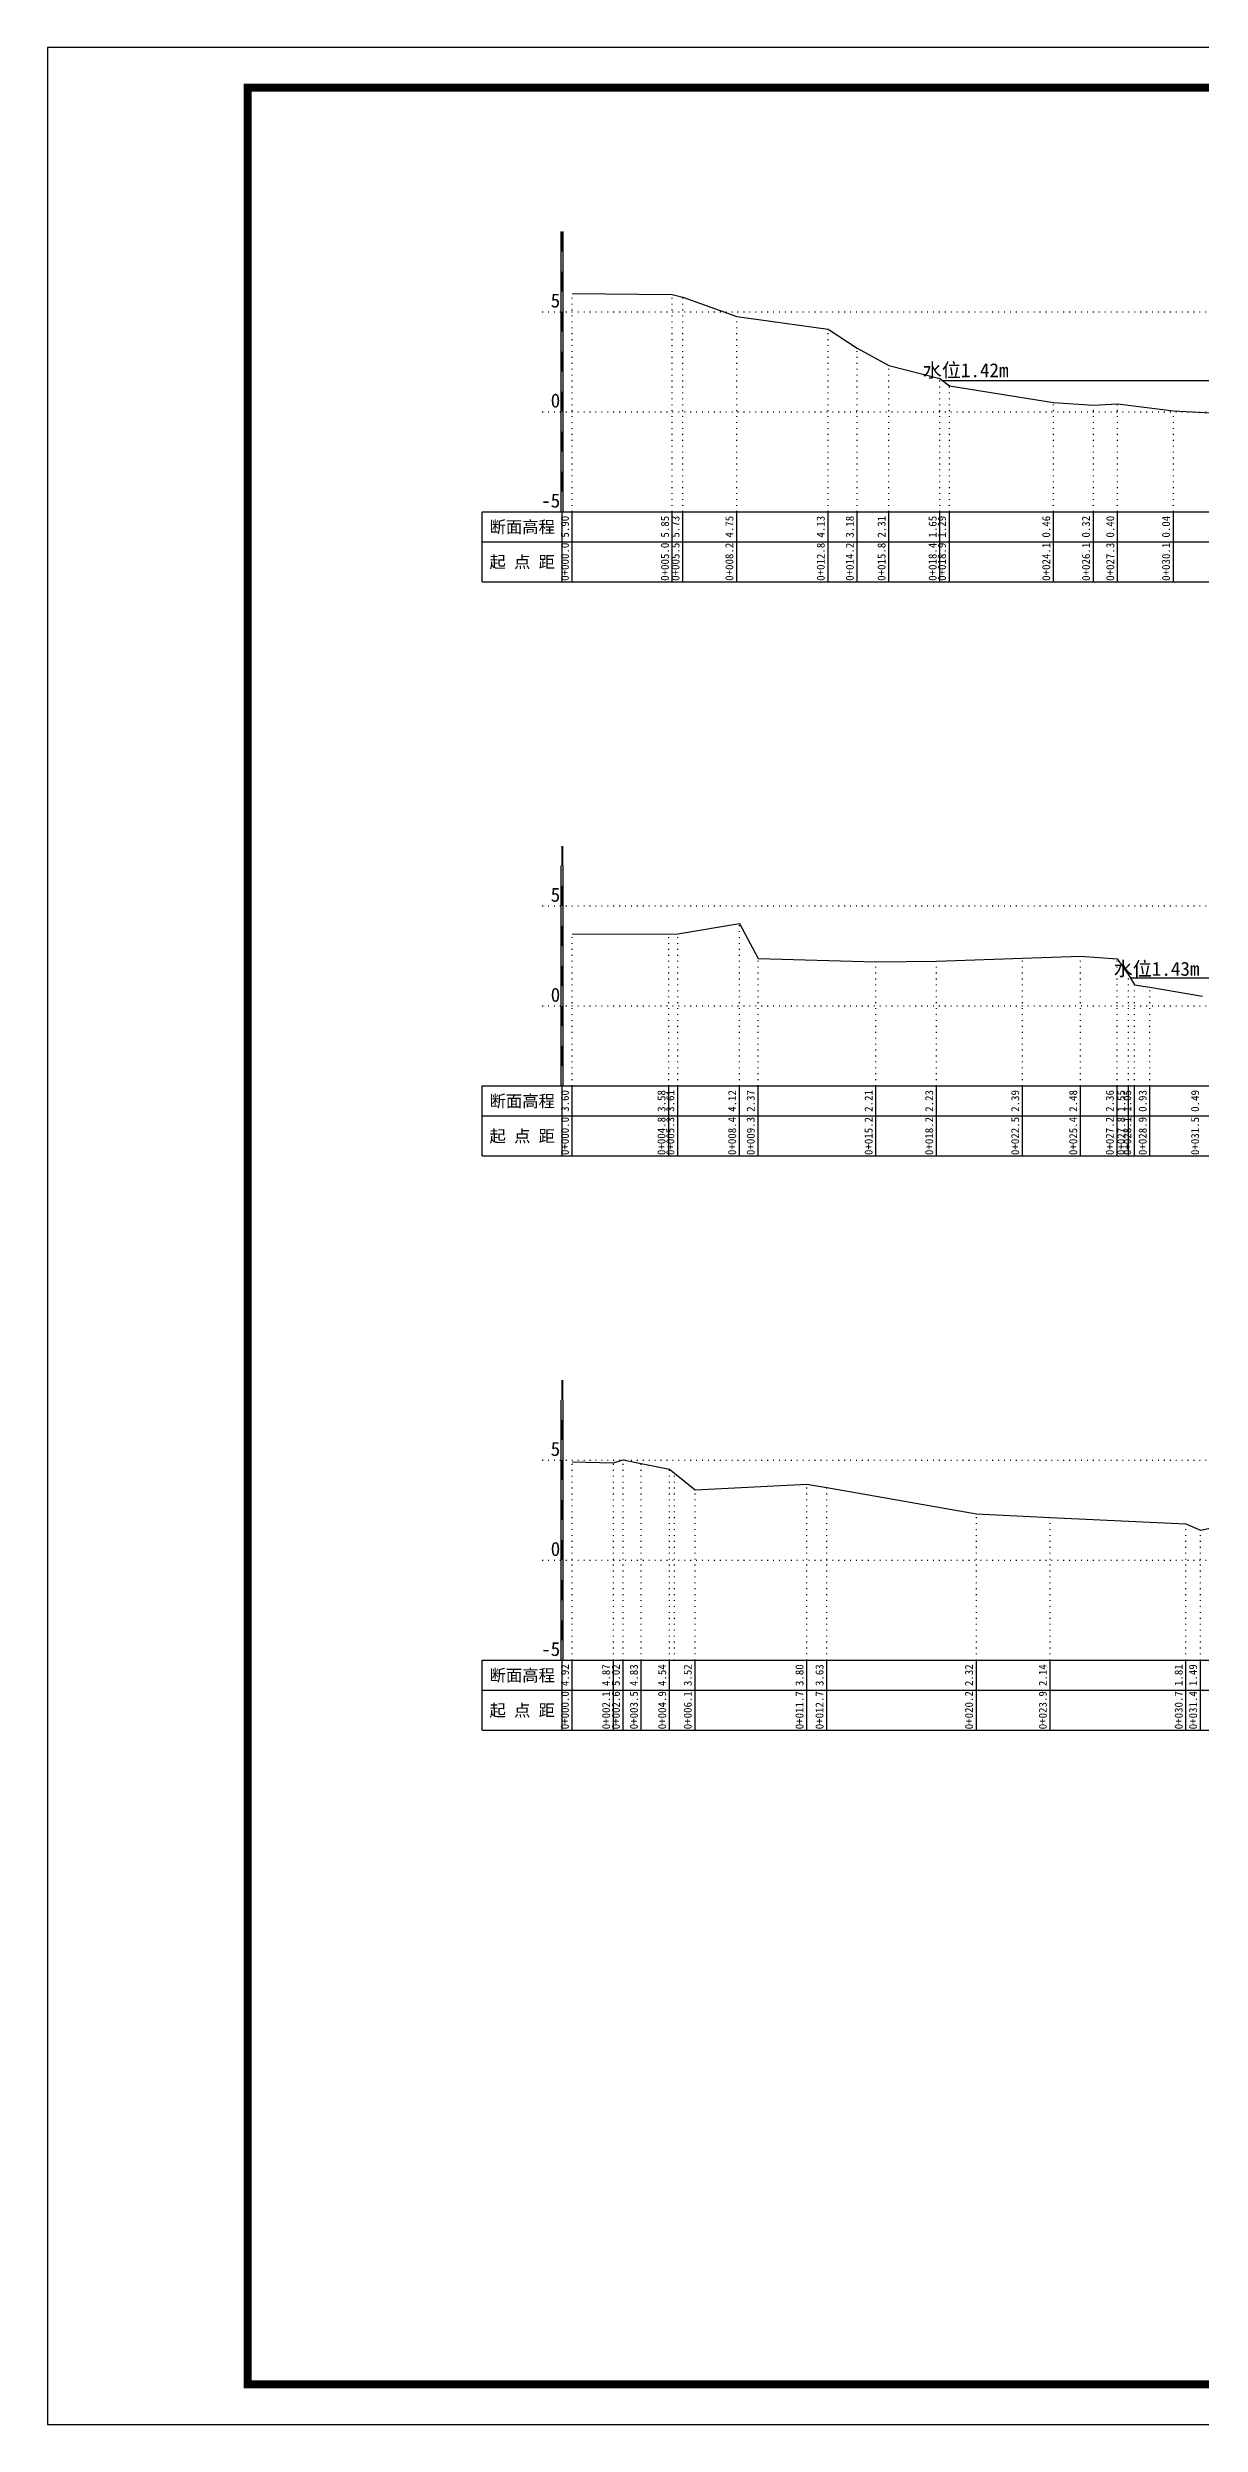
# Model space of a CAD drawing. Header units: millimetres. Extents: x 519117 to 521788, y 3371934 to 3372232.
# Drawn here: x 520917.9 to 521062, y 3371934.5 to 3372231.5 of the extents above; entities that cross this region are included whole.
import ezdxf
from ezdxf.enums import TextEntityAlignment as Align

# ---------------------------------------------------------------- set-up
doc = ezdxf.new("R2010")
doc.units = ezdxf.units.MM
doc.header["$LTSCALE"] = 0.4
doc.header["$MEASUREMENT"] = 0
doc.linetypes.add('X4', pattern=[1.6, 0, -1.6])
for name, color, linetype in [('DMX', 1, 'Continuous'), ('zdm1', 5, 'Continuous'), ('ZDMT5', 3, 'Continuous'), ('图层1', 4, 'Continuous'), ('图框', 7, 'Continuous')]:
    doc.layers.add(name, color=color, linetype=linetype)
doc.styles.add('HDM', font='仿宋_GB2312.ttf')

msp = doc.modelspace()

# ---------------------------------------------------------------- linework, layer by layer
at = {"layer": 'DMX', "linetype": 'Continuous', "flags": 128}
for points in [[(520983.49, 3372200.74), (520995.99, 3372200.62), (520997.32, 3372200.32), (521004.04, 3372197.87), (521015.47, 3372196.32), (521019.09, 3372193.94), (521023.07, 3372191.77), (521029.44, 3372190.12), (521030.62, 3372189.22), (521043.64, 3372187.14), (521048.62, 3372186.79), (521051.64, 3372186.99), (521058.62, 3372186.09), (521070.87, 3372185.42)], [(520983.49, 3372120.74), (520995.57, 3372120.69), (520996.67, 3372120.77), (521004.39, 3372122.04), (521006.72, 3372117.67), (521021.44, 3372117.27), (521029.02, 3372117.32), (521039.77, 3372117.72), (521047.02, 3372117.94), (521051.59, 3372117.64), (521053.02, 3372115.62), (521053.77, 3372114.37), (521055.69, 3372114.07), (521062.24, 3372112.97)], [(520983.49, 3372054.79), (520988.64, 3372054.67), (520989.87, 3372055.04), (520992.12, 3372054.57), (520995.64, 3372053.84), (520996.27, 3372053.34), (520998.84, 3372051.29), (521012.82, 3372051.99), (521015.32, 3372051.57), (521033.99, 3372048.29), (521043.22, 3372047.84), (521060.19, 3372047.02), (521061.99, 3372046.22), (521063.42, 3372046.52)]]:
    msp.add_lwpolyline(points, dxfattribs=at)
at = {"layer": 'zdm1', "linetype": 'Continuous'}
for p, q in [((520982.12, 3372173.49), (520982.12, 3372208.49)), ((520982.37, 3372173.49), (520982.37, 3372208.49)), ((520972.24, 3372164.74), (520972.24, 3372173.49)), ((520972.24, 3372173.49), (520983.49, 3372173.49)), ((520982.24, 3372164.74), (520982.24, 3372173.49)), ((520983.49, 3372173.49), (521254.17, 3372173.49)), ((520972.24, 3372169.74), (521254.17, 3372169.74)), ((520972.24, 3372164.74), (521254.17, 3372164.74)), ((520982.12, 3372101.74), (520982.12, 3372129.24)), ((520982.37, 3372101.74), (520982.37, 3372129.24)), ((520972.24, 3372092.99), (520972.24, 3372101.74)), ((520972.24, 3372101.74), (520983.49, 3372101.74)), ((520982.24, 3372092.99), (520982.24, 3372101.74)), ((520983.49, 3372101.74), (521247.27, 3372101.74)), ((520972.24, 3372097.99), (521247.27, 3372097.99)), ((520972.24, 3372092.99), (521247.27, 3372092.99)), ((520982.12, 3372029.99), (520982.12, 3372062.49)), ((520982.37, 3372029.99), (520982.37, 3372062.49)), ((520972.24, 3372021.24), (520972.24, 3372029.99)), ((520972.24, 3372029.99), (520983.49, 3372029.99)), ((520982.24, 3372021.24), (520982.24, 3372029.99)), ((520983.49, 3372029.99), (521257.99, 3372029.99)), ((520972.24, 3372026.24), (521257.99, 3372026.24)), ((520972.24, 3372021.24), (521257.99, 3372021.24))]:
    msp.add_line(p, q, dxfattribs=at)
at = {"layer": 'zdm1', "linetype": 'X4'}
for p, q in [((520979.74, 3372198.49), (521256.67, 3372198.49)), ((520979.74, 3372185.99), (521256.67, 3372185.99)), ((520979.74, 3372173.49), (521256.67, 3372173.49)), ((520979.74, 3372124.24), (521249.77, 3372124.24)), ((520979.74, 3372111.74), (521249.77, 3372111.74)), ((520979.74, 3372054.99), (521260.49, 3372054.99)), ((520979.74, 3372042.49), (521260.49, 3372042.49)), ((520979.74, 3372029.99), (521260.49, 3372029.99))]:
    msp.add_line(p, q, dxfattribs=at)
at = {"layer": 'zdm1', "linetype": 'Continuous', "flags": 128}
for points in [[(520982.24, 3372205.99, 0.25, 0.25, 0), (520982.24, 3372208.49, 0.25, 0.25, 0)], [(520982.24, 3372200.99, 0.25, 0.25, 0), (520982.24, 3372203.49, 0.25, 0.25, 0)], [(520982.24, 3372195.99, 0.25, 0.25, 0), (520982.24, 3372198.49, 0.25, 0.25, 0)], [(520982.24, 3372190.99, 0.25, 0.25, 0), (520982.24, 3372193.49, 0.25, 0.25, 0)], [(520982.24, 3372185.99, 0.25, 0.25, 0), (520982.24, 3372188.49, 0.25, 0.25, 0)], [(520982.24, 3372180.99, 0.25, 0.25, 0), (520982.24, 3372183.49, 0.25, 0.25, 0)], [(520982.24, 3372175.99, 0.25, 0.25, 0), (520982.24, 3372178.49, 0.25, 0.25, 0)], [(520982.24, 3372129.24, 0.25, 0.25, 0), (520982.24, 3372131.74, 0.25, 0.25, 0)], [(520982.24, 3372124.24, 0.25, 0.25, 0), (520982.24, 3372126.74, 0.25, 0.25, 0)], [(520982.24, 3372119.24, 0.25, 0.25, 0), (520982.24, 3372121.74, 0.25, 0.25, 0)], [(520982.24, 3372114.24, 0.25, 0.25, 0), (520982.24, 3372116.74, 0.25, 0.25, 0)], [(520982.24, 3372109.24, 0.25, 0.25, 0), (520982.24, 3372111.74, 0.25, 0.25, 0)], [(520982.24, 3372104.24, 0.25, 0.25, 0), (520982.24, 3372106.74, 0.25, 0.25, 0)], [(520982.24, 3372062.49, 0.25, 0.25, 0), (520982.24, 3372064.99, 0.25, 0.25, 0)], [(520982.24, 3372057.49, 0.25, 0.25, 0), (520982.24, 3372059.99, 0.25, 0.25, 0)], [(520982.24, 3372052.49, 0.25, 0.25, 0), (520982.24, 3372054.99, 0.25, 0.25, 0)], [(520982.24, 3372047.49, 0.25, 0.25, 0), (520982.24, 3372049.99, 0.25, 0.25, 0)], [(520982.24, 3372042.49, 0.25, 0.25, 0), (520982.24, 3372044.99, 0.25, 0.25, 0)], [(520982.24, 3372037.49, 0.25, 0.25, 0), (520982.24, 3372039.99, 0.25, 0.25, 0)], [(520982.24, 3372032.49, 0.25, 0.25, 0), (520982.24, 3372034.99, 0.25, 0.25, 0)]]:
    msp.add_lwpolyline(points, format="xyseb", dxfattribs=at)
at = {"layer": 'ZDMT5', "linetype": 'X4'}
for p, q in [((520983.49, 3372173.49), (520983.49, 3372200.74)), ((520995.99, 3372173.49), (520995.99, 3372200.62)), ((520997.32, 3372173.49), (520997.32, 3372200.32)), ((521004.04, 3372173.49), (521004.04, 3372197.87)), ((521015.47, 3372173.49), (521015.47, 3372196.32)), ((521019.09, 3372173.49), (521019.09, 3372193.94)), ((521023.07, 3372173.49), (521023.07, 3372191.77)), ((521029.44, 3372173.49), (521029.44, 3372190.12)), ((521030.62, 3372173.49), (521030.62, 3372189.22)), ((521043.64, 3372173.49), (521043.64, 3372187.14)), ((521048.62, 3372173.49), (521048.62, 3372186.79)), ((521051.64, 3372173.49), (521051.64, 3372186.99)), ((521058.62, 3372173.49), (521058.62, 3372186.09)), ((520983.49, 3372101.74), (520983.49, 3372120.74)), ((520995.57, 3372101.74), (520995.57, 3372120.69)), ((520996.67, 3372101.74), (520996.67, 3372120.77)), ((521004.39, 3372101.74), (521004.39, 3372122.04)), ((521006.72, 3372101.74), (521006.72, 3372117.67)), ((521021.44, 3372101.74), (521021.44, 3372117.27)), ((521029.02, 3372101.74), (521029.02, 3372117.32)), ((521039.77, 3372101.74), (521039.77, 3372117.72)), ((521047.02, 3372101.74), (521047.02, 3372117.94)), ((521051.59, 3372101.74), (521051.59, 3372117.64)), ((521053.02, 3372101.74), (521053.02, 3372115.62)), ((521053.77, 3372101.74), (521053.77, 3372114.37)), ((521055.69, 3372101.74), (521055.69, 3372114.07)), ((520989.87, 3372029.99), (520989.87, 3372055.04)), ((520983.49, 3372029.99), (520983.49, 3372054.79)), ((520988.64, 3372029.99), (520988.64, 3372054.67)), ((520992.12, 3372029.99), (520992.12, 3372054.57)), ((520995.64, 3372029.99), (520995.64, 3372053.84)), ((520996.27, 3372029.99), (520996.27, 3372053.34)), ((521012.82, 3372029.99), (521012.82, 3372051.99)), ((520998.84, 3372029.99), (520998.84, 3372051.29)), ((521015.32, 3372029.99), (521015.32, 3372051.57)), ((521033.99, 3372029.99), (521033.99, 3372048.29)), ((521043.22, 3372029.99), (521043.22, 3372047.84)), ((521060.19, 3372029.99), (521060.19, 3372047.02)), ((521061.99, 3372029.99), (521061.99, 3372046.22))]:
    msp.add_line(p, q, dxfattribs=at)
at = {"layer": 'ZDMT5', "linetype": 'Continuous'}
for p, q in [((520983.49, 3372164.74), (520983.49, 3372173.49)), ((520995.99, 3372164.74), (520995.99, 3372173.49)), ((520997.32, 3372164.74), (520997.32, 3372173.49)), ((521004.04, 3372164.74), (521004.04, 3372173.49)), ((521015.47, 3372164.74), (521015.47, 3372173.49)), ((521019.09, 3372164.74), (521019.09, 3372173.49)), ((521023.07, 3372164.74), (521023.07, 3372173.49)), ((521029.44, 3372164.74), (521029.44, 3372173.49)), ((521030.62, 3372164.74), (521030.62, 3372173.49)), ((521043.64, 3372164.74), (521043.64, 3372173.49)), ((521048.62, 3372164.74), (521048.62, 3372173.49)), ((521051.64, 3372164.74), (521051.64, 3372173.49)), ((521058.62, 3372164.74), (521058.62, 3372173.49)), ((520983.49, 3372092.99), (520983.49, 3372101.74)), ((520995.57, 3372092.99), (520995.57, 3372101.74)), ((520996.67, 3372092.99), (520996.67, 3372101.74)), ((521004.39, 3372092.99), (521004.39, 3372101.74)), ((521006.72, 3372092.99), (521006.72, 3372101.74)), ((521021.44, 3372092.99), (521021.44, 3372101.74)), ((521029.02, 3372092.99), (521029.02, 3372101.74)), ((521039.77, 3372092.99), (521039.77, 3372101.74)), ((521047.02, 3372092.99), (521047.02, 3372101.74)), ((521051.59, 3372092.99), (521051.59, 3372101.74)), ((521053.02, 3372092.99), (521053.02, 3372101.74)), ((521053.77, 3372092.99), (521053.77, 3372101.74)), ((521055.69, 3372092.99), (521055.69, 3372101.74)), ((520983.49, 3372021.24), (520983.49, 3372029.99)), ((520988.64, 3372021.24), (520988.64, 3372029.99)), ((520989.87, 3372021.24), (520989.87, 3372029.99)), ((520992.12, 3372021.24), (520992.12, 3372029.99)), ((520995.64, 3372021.24), (520995.64, 3372029.99)), ((520998.84, 3372021.24), (520998.84, 3372029.99)), ((521012.82, 3372021.24), (521012.82, 3372029.99)), ((521015.32, 3372021.24), (521015.32, 3372029.99)), ((521033.99, 3372021.24), (521033.99, 3372029.99)), ((521043.22, 3372021.24), (521043.22, 3372029.99)), ((521060.19, 3372021.24), (521060.19, 3372029.99)), ((521061.99, 3372021.24), (521061.99, 3372029.99))]:
    msp.add_line(p, q, dxfattribs=at)
at = {"layer": '图层1', "color": 6, "linetype": 'Continuous', "flags": 128}
for points in [[(521029.71, 3372189.91), (521204.31, 3372189.91)], [(521053.24, 3372115.26), (521217.74, 3372115.26)]]:
    msp.add_lwpolyline(points, dxfattribs=at)
at = {"layer": '图框', "flags": 128}
msp.add_lwpolyline([(520917.92, 3371934.49), (521337.92, 3371934.49), (521337.92, 3372231.49), (520917.92, 3372231.49)], close=True, dxfattribs=at)
at = {"layer": '图框', "const_width": 1, "flags": 128}
msp.add_lwpolyline([(520942.92, 3371939.49), (521332.92, 3371939.49), (521332.92, 3372226.49), (520942.92, 3372226.49)], close=True, dxfattribs=at)

# ---------------------------------------------------------------- texts
at = {"layer": 'zdm1', "linetype": 'Continuous', "style": 'HDM'}
for s, p in [('5', (520981.99, 3372198.49)), ('0', (520981.99, 3372185.99)), ('-5', (520981.99, 3372173.49)), ('5', (520981.99, 3372124.24)), ('0', (520981.99, 3372111.74)), ('5', (520981.99, 3372054.99)), ('0', (520981.99, 3372042.49)), ('-5', (520981.99, 3372029.99))]:
    msp.add_text(s, height=1.75, dxfattribs=at).set_placement(p, align=Align.BOTTOM_RIGHT)
for s, p in [('断面高程', (520977.24, 3372171.62)), ('起 点 距', (520977.24, 3372167.24)), ('断面高程', (520977.24, 3372099.87)), ('起 点 距', (520977.24, 3372095.49)), ('断面高程', (520977.24, 3372028.12)), ('起 点 距', (520977.24, 3372023.74))]:
    msp.add_text(s, height=1.5, dxfattribs=at).set_placement(p, align=Align.MIDDLE)
at = {"layer": 'ZDMT5', "linetype": 'Continuous', "style": 'HDM'}
for s, p in [('5.90', (520983.37, 3372171.62)), ('5.85', (520995.87, 3372171.62)), ('5.73', (520997.19, 3372171.62)), ('4.75', (521003.92, 3372171.62)), ('4.13', (521015.34, 3372171.62)), ('3.18', (521018.97, 3372171.62)), ('2.31', (521022.94, 3372171.62)), ('1.65', (521029.32, 3372171.62)), ('1.29', (521030.49, 3372171.62)), ('0.46', (521043.52, 3372171.62)), ('0.32', (521048.49, 3372171.62)), ('0.40', (521051.52, 3372171.62)), ('0.04', (521058.49, 3372171.62)), ('0+000.0', (520983.37, 3372167.24)), ('0+005.0', (520995.87, 3372167.24)), ('0+005.5', (520997.19, 3372167.24)), ('0+008.2', (521003.92, 3372167.24)), ('0+012.8', (521015.34, 3372167.24)), ('0+014.2', (521018.97, 3372167.24)), ('0+015.8', (521022.94, 3372167.24)), ('0+018.4', (521029.32, 3372167.24)), ('0+018.9', (521030.49, 3372167.24)), ('0+024.1', (521043.52, 3372167.24)), ('0+026.1', (521048.49, 3372167.24)), ('0+027.3', (521051.52, 3372167.24)), ('0+030.1', (521058.49, 3372167.24)), ('3.60', (520983.37, 3372099.87)), ('3.58', (520995.44, 3372099.87)), ('3.61', (520996.54, 3372099.87)), ('4.12', (521004.27, 3372099.87)), ('2.37', (521006.59, 3372099.87)), ('2.21', (521021.32, 3372099.87)), ('2.23', (521028.89, 3372099.87)), ('2.39', (521039.64, 3372099.87)), ('2.48', (521046.89, 3372099.87)), ('2.36', (521051.47, 3372099.87)), ('1.55', (521052.89, 3372099.87)), ('1.05', (521053.64, 3372099.87)), ('0.93', (521055.57, 3372099.87)), ('0.49', (521062.12, 3372099.87)), ('0+000.0', (520983.37, 3372095.49)), ('0+004.8', (520995.44, 3372095.49)), ('0+005.3', (520996.54, 3372095.49)), ('0+008.4', (521004.27, 3372095.49)), ('0+009.3', (521006.59, 3372095.49)), ('0+015.2', (521021.32, 3372095.49)), ('0+018.2', (521028.89, 3372095.49)), ('0+022.5', (521039.64, 3372095.49)), ('0+025.4', (521046.89, 3372095.49)), ('0+027.2', (521051.47, 3372095.49)), ('0+027.8', (521052.89, 3372095.49)), ('0+028.1', (521053.64, 3372095.49)), ('0+028.9', (521055.57, 3372095.49)), ('0+031.5', (521062.12, 3372095.49)), ('4.92', (520983.37, 3372028.12)), ('4.87', (520988.52, 3372028.12)), ('5.02', (520989.74, 3372028.12)), ('4.83', (520991.99, 3372028.12)), ('4.54', (520995.52, 3372028.12)), ('3.52', (520998.72, 3372028.12)), ('3.80', (521012.69, 3372028.12)), ('3.63', (521015.19, 3372028.12)), ('2.32', (521033.87, 3372028.12)), ('2.14', (521043.09, 3372028.12)), ('1.81', (521060.07, 3372028.12)), ('1.49', (521061.87, 3372028.12)), ('0+000.0', (520983.37, 3372023.74)), ('0+002.1', (520988.52, 3372023.74)), ('0+002.6', (520989.74, 3372023.74)), ('0+003.5', (520991.99, 3372023.74)), ('0+004.9', (520995.52, 3372023.74)), ('0+006.1', (520998.72, 3372023.74)), ('0+011.7', (521012.69, 3372023.74)), ('0+012.7', (521015.19, 3372023.74)), ('0+020.2', (521033.87, 3372023.74)), ('0+023.9', (521043.09, 3372023.74)), ('0+030.7', (521060.07, 3372023.74)), ('0+031.4', (521061.87, 3372023.74))]:
    msp.add_text(s, height=1, rotation=90, dxfattribs=at).set_placement(p, align=Align.BOTTOM_CENTER)
at = {"layer": '图层1', "color": 6, "linetype": 'Continuous', "style": 'HDM'}
for s, p in [('水位1.42m', (521032.65, 3372191.21)), ('水位1.43m', (521056.51, 3372116.42))]:
    msp.add_text(s, height=1.75, dxfattribs=at).set_placement(p, align=Align.MIDDLE)

doc.saveas('drawing.dxf')
